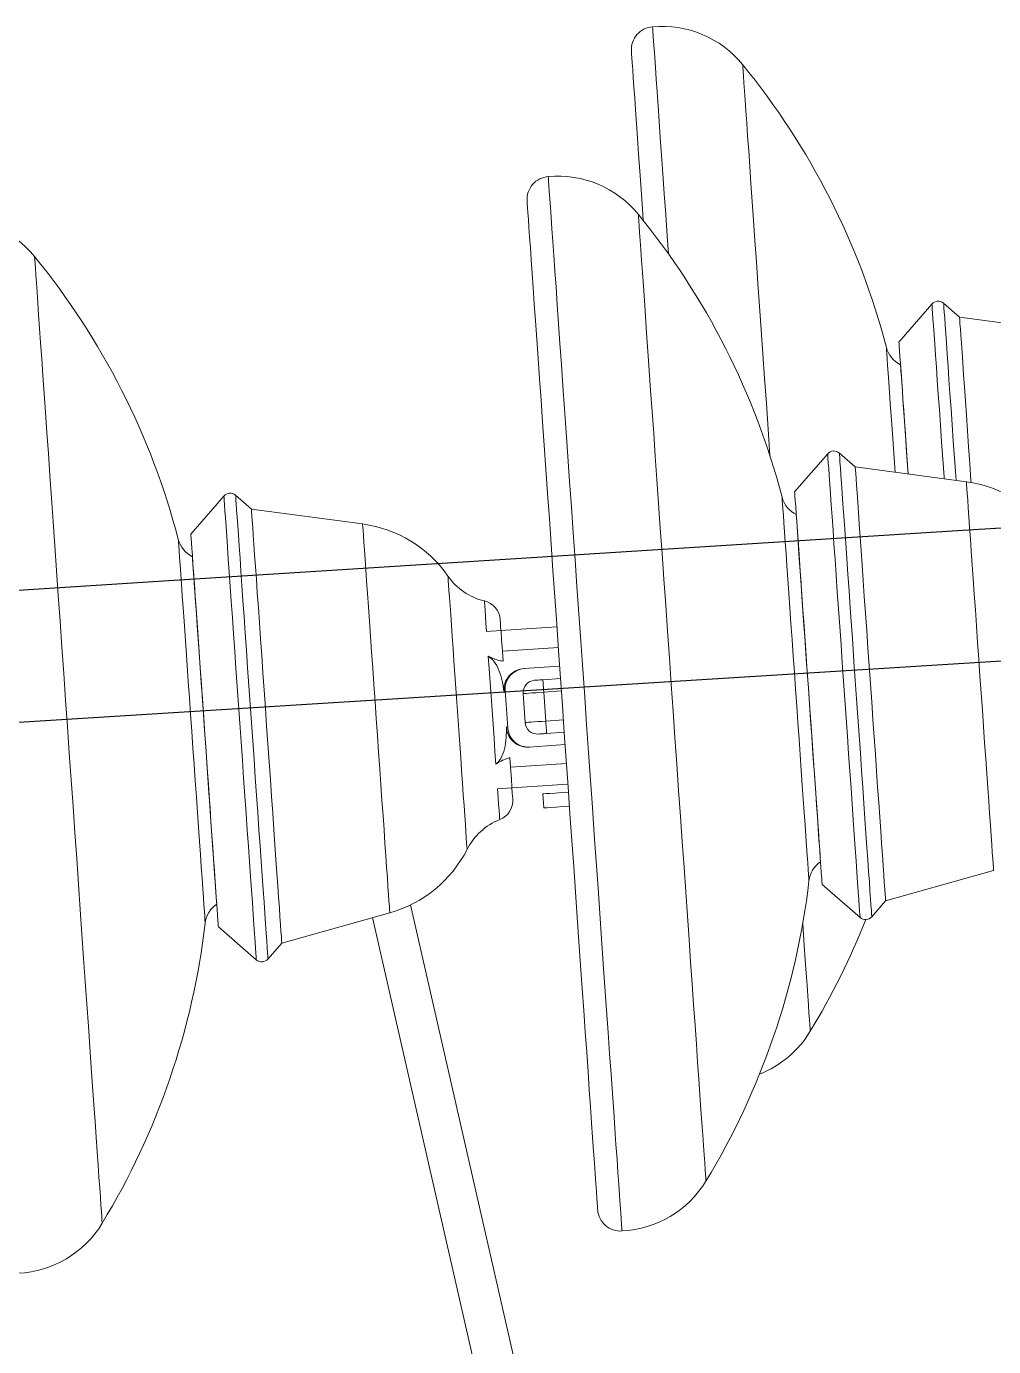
# Model space of a CAD drawing. Header units: millimetres. Extents: x 1587714 to 3094800, y -694377 to -413614.
# Drawn here: x 2353483.7 to 2353717, y -549912.5 to -549593.9 of the extents above; entities that cross this region are included whole.
import ezdxf

# ---------------------------------------------------------------- set-up
doc = ezdxf.new("R2010")
doc.units = ezdxf.units.MM

# ---------------------------------------------------------------- blocks, each defined once
blk = doc.blocks.new('poste RT1 vista lateral')
at = {"color": 7, "linetype": 'Continuous', "lineweight": 15}
for p, q in [((-761.8799, 9084.6655), (-769.8459, 9075.5017)), ((-755.2312, 9081.5356), (-759.0584, 9084.8629)), ((-728.4182, 9077.9192), (-755.2312, 9081.5356)), ((-787.0371, 9048.5299), (-795.003, 9039.366)), ((-780.3884, 9045.3999), (-784.2155, 9048.7273)), ((-753.5753, 9041.7826), (-780.3884, 9045.3999)), ((-932.6814, 9038.3456), (-940.6474, 9029.1817)), ((-926.0327, 9035.2156), (-929.8599, 9038.542)), ((-899.2196, 9031.5983), (-926.0327, 9035.2156)), ((-794.5185, 9032.4366), (-794.52, 9032.4366)), ((-940.169, 9022.341), (-940.1705, 9022.341)), ((-865.8388, 9005.8672), (-869.3215, 9005.6241)), ((-865.8388, 9005.8672), (-852.3522, 9006.8104)), ((-865.4901, 9000.8795), (-865.325, 8998.5192)), ((-860.3412, 8996.7043), (-851.6878, 8997.309)), ((-855.7377, 8994.0188), (-851.4785, 8994.3163)), ((-864.8257, 8991.3781), (-865.1006, 8991.0538)), ((-860.5162, 8990.6771), (-860.028, 8983.6943)), ((-855.5284, 8991.0262), (-855.0401, 8984.0434)), ((-850.5717, 8981.3483), (-854.8309, 8981.0507)), ((-859.0159, 8977.7501), (-850.3624, 8978.3556)), ((-863.5334, 8972.8987), (-863.6985, 8975.26)), ((-866.6673, 8967.6678), (-863.1846, 8967.911)), ((-849.698, 8968.8542), (-863.1846, 8967.911)), ((-855.7228, 8966.4776), (-855.4854, 8963.0816)), ((-773.064, 8940.6559), (-747.0152, 8947.9687)), ((-788.3761, 8944.5975), (-779.2124, 8936.6314)), ((-802.6847, 8566.7794), (-887.6566, 8939.6851)), ((-776.3908, 8936.8289), (-773.064, 8940.6559)), ((-918.7083, 8930.4717), (-892.6595, 8937.7844)), ((-896.8044, 8936.621), (-812.5308, 8566.7794)), ((-934.0206, 8934.4132), (-924.8567, 8926.4472)), ((-922.0352, 8926.6446), (-918.7083, 8930.4717))]:
    blk.add_line(p, q, dxfattribs=at)
at = {"color": 8, "linetype": 'Continuous', "lineweight": 15}
for p, q in [((-852.0034, 9001.8227), (-865.4901, 9000.8795)), ((-851.2693, 8991.3237), (-855.5284, 8991.0262)), ((-855.0401, 8984.0434), (-850.7809, 8984.3409)), ((-863.5334, 8972.8987), (-850.0468, 8973.8419))]:
    blk.add_line(p, q, dxfattribs=at)
at = {"color": 3, "linetype": 'Continuous', "lineweight": 15, "flags": 128}
for points in [[(-829.2747, 9151.5534), (-829.2716, 9151.5086), (-829.2468, 9151.1538), (-829.1972, 9150.4462), (-829.1232, 9149.3876), (-829.0247, 9147.979), (-828.9022, 9146.2271), (-828.7559, 9144.1348), (-828.5863, 9141.7096), (-828.3937, 9138.9563), (-828.1789, 9135.8836), (-827.9424, 9132.5009), (-827.6847, 9128.8159), (-827.4067, 9124.84), (-827.1092, 9120.5838), (-826.7928, 9116.0595), (-826.4585, 9111.2797), (-826.1073, 9106.2577), (-825.7402, 9101.0077), (-825.4446, 9096.781)], [(-834.379, 9145.6826), (-834.3666, 9145.5042), (-834.3292, 9144.9692), (-834.267, 9144.0794), (-834.18, 9142.8368), (-834.0688, 9141.2461), (-833.9335, 9139.3111), (-833.7745, 9137.0385), (-833.5925, 9134.433), (-833.3875, 9131.5043), (-833.1607, 9128.2599), (-832.9125, 9124.7103), (-832.6436, 9120.8642), (-832.3548, 9116.7347), (-832.0469, 9112.3326), (-831.721, 9107.671), (-831.5235, 9104.8462)], [(-772.8711, 9074.2018), (-772.8588, 9074.0254), (-772.8218, 9073.498), (-772.7607, 9072.6235), (-772.6758, 9071.4095), (-772.5677, 9069.8636), (-772.4373, 9067.9982), (-772.2855, 9065.8276), (-772.1136, 9063.369), (-771.9228, 9060.6406), (-771.7145, 9057.6622), (-771.4904, 9054.4579), (-771.2522, 9051.0514), (-771.0016, 9047.4684), (-770.7663, 9044.102)]]:
    blk.add_lwpolyline(points, dxfattribs=at)
at = {"color": 8, "linetype": 'Continuous', "lineweight": 15, "flags": 128}
for points in [[(-807.5489, 9142.4468), (-807.5365, 9142.2703), (-807.4995, 9141.7391), (-807.4377, 9140.857), (-807.3515, 9139.6239), (-807.2413, 9138.0465), (-807.107, 9136.1277), (-806.9494, 9133.8742), (-806.7689, 9131.2926), (-806.5661, 9128.3906), (-806.3412, 9125.1767), (-806.0954, 9121.6614), (-805.8293, 9117.8553), (-805.5436, 9113.7688), (-805.2391, 9109.4162), (-804.917, 9104.809), (-804.5781, 9099.9625), (-804.2235, 9094.8908), (-803.8542, 9089.6084), (-803.4713, 9084.1334), (-803.076, 9078.481), (-802.6696, 9072.6683), (-802.2532, 9066.7136), (-801.8281, 9060.6349), (-801.3956, 9054.4503), (-800.957, 9048.178), (-800.9471, 9048.0359)], [(-832.7061, 9106.3111), (-832.6937, 9106.1347), (-832.6566, 9105.6035), (-832.5949, 9104.7204), (-832.5087, 9103.4882), (-832.3983, 9101.9108), (-832.2642, 9099.992), (-832.1066, 9097.7385), (-831.926, 9095.1569), (-831.7231, 9092.2549), (-831.4984, 9089.041), (-831.2526, 9085.5258), (-830.9864, 9081.7196), (-830.7007, 9077.6331), (-830.3963, 9073.2806), (-830.0742, 9068.6734), (-829.7353, 9063.8268), (-829.3806, 9058.7552), (-829.0113, 9053.4728), (-828.6284, 9047.9977), (-828.2332, 9042.3453), (-827.8267, 9036.5326), (-827.4103, 9030.5779), (-826.9852, 9024.4992), (-826.5527, 9018.3136), (-826.1141, 9012.0423), (-825.6709, 9005.7032), (-825.2242, 8999.3145), (-824.7754, 8992.8973), (-824.326, 8986.4705), (-823.8773, 8980.0522), (-823.4305, 8973.6645), (-822.9873, 8967.3245), (-822.5487, 8961.0531), (-822.1162, 8954.8686), (-821.6911, 8948.7898), (-821.2747, 8942.8351), (-820.8683, 8937.0224), (-820.473, 8931.37), (-820.0901, 8925.894), (-819.7208, 8920.6126), (-819.3661, 8915.5409), (-819.0272, 8910.6934), (-818.705, 8906.0872), (-818.4007, 8901.7336), (-818.1149, 8897.6481), (-817.8487, 8893.842), (-817.6029, 8890.3258), (-817.3782, 8887.1129), (-817.1753, 8884.2108), (-816.9947, 8881.6283), (-816.8371, 8879.3747), (-816.703, 8877.4569), (-816.5926, 8875.8786), (-816.5066, 8874.6464), (-816.4448, 8873.7633), (-816.4076, 8873.2331), (-816.3953, 8873.0557)], [(-978.3505, 9096.1268), (-978.3381, 9095.9494), (-978.301, 9095.4192), (-978.2392, 9094.5361), (-978.153, 9093.3039), (-978.0428, 9091.7265), (-977.9085, 9089.8077), (-977.7509, 9087.5542), (-977.5705, 9084.9726), (-977.3675, 9082.0706), (-977.1427, 9078.8567), (-976.8969, 9075.3415), (-976.6309, 9071.5353), (-976.3451, 9067.4489), (-976.0407, 9063.0963), (-975.7186, 9058.4891), (-975.3796, 9053.6425), (-975.025, 9048.5699), (-974.6557, 9043.2885), (-974.2728, 9037.8134), (-973.8775, 9032.161), (-973.471, 9026.3484), (-973.0546, 9020.3936), (-972.6296, 9014.3139), (-972.1971, 9008.1294), (-971.7585, 9001.858), (-971.3152, 8995.5189), (-970.8685, 8989.1303), (-970.4198, 8982.713), (-969.9703, 8976.2852), (-969.5216, 8969.8679), (-969.0749, 8963.4802), (-968.6316, 8957.1402), (-968.193, 8950.8688), (-967.7605, 8944.6843), (-967.3354, 8938.6055), (-966.919, 8932.6508), (-966.5126, 8926.8382), (-966.1173, 8921.1857), (-965.7344, 8915.7097), (-965.3651, 8910.4283), (-965.0105, 8905.3557), (-964.6715, 8900.5091), (-964.3494, 8895.9029), (-964.045, 8891.5493), (-963.7592, 8887.4638), (-963.4932, 8883.6567), (-963.2472, 8880.1415), (-963.0225, 8876.9286), (-962.8196, 8874.0256), (-962.6391, 8871.444), (-962.4816, 8869.1905), (-962.3473, 8867.2717), (-962.2371, 8865.6943), (-962.1509, 8864.4621), (-962.0891, 8863.579), (-962.052, 8863.0488), (-962.0396, 8862.8714)], [(-761.8799, 9084.6655), (-761.8769, 9084.6207), (-761.8521, 9084.2679), (-761.8028, 9083.5631), (-761.7293, 9082.5112), (-761.632, 9081.1198), (-761.5115, 9079.3974), (-761.3687, 9077.3537), (-761.2043, 9075.0029), (-761.0194, 9072.3593), (-760.8153, 9069.4401), (-760.5931, 9066.2634), (-760.3543, 9062.8493), (-760.1005, 9059.2196), (-759.8333, 9055.3963), (-759.5541, 9051.4052), (-759.265, 9047.2701), (-758.9676, 9043.0176), (-758.9318, 9042.5055)], [(-759.0584, 9084.8629), (-759.0553, 9084.8181), (-759.0305, 9084.4653), (-758.9813, 9083.7605), (-758.9077, 9082.7086), (-758.8105, 9081.3172), (-758.6899, 9079.5949), (-758.5471, 9077.5511), (-758.3827, 9075.2003), (-758.1978, 9072.5567), (-757.9938, 9069.6375), (-757.7715, 9066.4608), (-757.5329, 9063.0467), (-757.279, 9059.417), (-757.0117, 9055.5937), (-756.7326, 9051.6026), (-756.4434, 9047.4675), (-756.1461, 9043.215), (-756.0695, 9042.1193)], [(-787.0371, 9048.5299), (-787.034, 9048.485), (-787.0093, 9048.1322), (-786.9599, 9047.4274), (-786.8865, 9046.3755), (-786.7891, 9044.9841), (-786.6687, 9043.2618), (-786.5258, 9041.218), (-786.3614, 9038.8672), (-786.1766, 9036.2236), (-785.9724, 9033.3045), (-785.7503, 9030.1278), (-785.5115, 9026.7136), (-785.2577, 9023.0839), (-784.9904, 9019.2606), (-784.7113, 9015.2695), (-784.4221, 9011.1344), (-784.1248, 9006.882), (-783.8212, 9002.5389), (-783.513, 8998.1339), (-783.2025, 8993.6926), (-782.8914, 8989.2447), (-782.582, 8984.8187), (-782.2758, 8980.4404), (-781.9751, 8976.1393), (-781.6816, 8971.9431), (-781.3973, 8967.8767), (-781.1238, 8963.9657), (-780.863, 8960.2368), (-780.6166, 8956.712), (-780.3859, 8953.4132), (-780.1726, 8950.3634), (-779.978, 8947.5796), (-779.8032, 8945.081), (-779.6494, 8942.8818), (-779.5177, 8940.9974), (-779.4087, 8939.4391), (-779.3233, 8938.2164), (-779.2618, 8937.3372), (-779.2247, 8936.8079), (-779.2124, 8936.6314), (-779.2124, 8936.6314)], [(-784.2155, 9048.7273), (-784.2124, 9048.6825), (-784.1877, 9048.3296), (-784.1385, 9047.6248), (-784.0649, 9046.5729), (-783.9677, 9045.1815), (-783.8471, 9043.4592), (-783.7042, 9041.4155), (-783.5399, 9039.0646), (-783.355, 9036.4211), (-783.1508, 9033.5019), (-782.9288, 9030.3252), (-782.69, 9026.911), (-782.4362, 9023.2813), (-782.1689, 9019.4581), (-781.8897, 9015.4669), (-781.6006, 9011.3318), (-781.3032, 9007.0794), (-780.9996, 9002.7363), (-780.6916, 8998.3313), (-780.381, 8993.89), (-780.07, 8989.4421), (-779.7604, 8985.0152), (-779.4543, 8980.6378), (-779.1535, 8976.3367), (-778.86, 8972.1406), (-778.5757, 8968.0741), (-778.3022, 8964.1631), (-778.0415, 8960.4342), (-777.795, 8956.9094), (-777.5643, 8953.6107), (-777.3511, 8950.5608), (-777.1564, 8947.777), (-776.9816, 8945.2775), (-776.8279, 8943.0792), (-776.6961, 8941.1948), (-776.5872, 8939.6365), (-776.5017, 8938.4139), (-776.4402, 8937.5346), (-776.4032, 8937.0053), (-776.3908, 8936.8289)], [(-753.5753, 9041.7826), (-753.5627, 9041.6043), (-753.5254, 9041.0702), (-753.4636, 9040.1852), (-753.3775, 9038.954), (-753.2679, 9037.3881), (-753.1359, 9035.4989), (-752.9821, 9033.2997), (-752.8079, 9030.8087), (-752.6146, 9028.044), (-752.4035, 9025.0275), (-752.1766, 9021.7812), (-751.9353, 9018.3299), (-751.6814, 9014.7002), (-751.4171, 9010.9189), (-751.1441, 9007.0164), (-750.8648, 9003.0215), (-750.5811, 8998.9645), (-750.2952, 8994.8761), (-750.0094, 8990.7877), (-749.7256, 8986.7308), (-749.4463, 8982.7359), (-749.1733, 8978.8334), (-748.909, 8975.0521), (-748.6551, 8971.4224), (-748.4139, 8967.9711), (-748.1869, 8964.7248), (-747.9759, 8961.7083), (-747.7825, 8958.9436), (-747.6084, 8956.4526), (-747.4546, 8954.2534), (-747.3225, 8952.3642), (-747.2129, 8950.7983), (-747.1269, 8949.5671), (-747.065, 8948.6821), (-747.0277, 8948.148), (-747.0152, 8947.9687), (-747.0152, 8947.9687)], [(-932.6814, 9038.3456), (-932.6783, 9038.3008), (-932.6536, 9037.9479), (-932.6044, 9037.2431), (-932.5308, 9036.1912), (-932.4335, 9034.7998), (-932.313, 9033.0775), (-932.1702, 9031.0338), (-932.0058, 9028.6829), (-931.8209, 9026.0394), (-931.6168, 9023.1202), (-931.3946, 9019.9435), (-931.1559, 9016.5293), (-930.9021, 9012.8996), (-930.6348, 9009.0764), (-930.3556, 9005.0852), (-930.0665, 9000.9501), (-929.7691, 8996.6977), (-929.4655, 8992.3546), (-929.1574, 8987.9496), (-928.8469, 8983.5083), (-928.5359, 8979.0604), (-928.2263, 8974.6335), (-927.9202, 8970.2561), (-927.6194, 8965.955), (-927.3259, 8961.7579), (-927.0416, 8957.6914), (-926.7681, 8953.7814), (-926.5074, 8950.0525), (-926.2609, 8946.5277), (-926.0302, 8943.229), (-925.8169, 8940.1791), (-925.6223, 8937.3953), (-925.4475, 8934.8958), (-925.2939, 8932.6975), (-925.162, 8930.8131), (-925.0531, 8929.2548), (-924.9676, 8928.0322), (-924.9061, 8927.1529), (-924.8691, 8926.6236), (-924.8567, 8926.4472), (-924.8567, 8926.4472)], [(-929.8599, 9038.542), (-929.8568, 9038.4982), (-929.832, 9038.1444), (-929.7828, 9037.4405), (-929.7092, 9036.3886), (-929.612, 9034.9972), (-929.4915, 9033.2739), (-929.3486, 9031.2312), (-929.1843, 9028.8804), (-928.9994, 9026.2368), (-928.7953, 9023.3176), (-928.5731, 9020.1409), (-928.3344, 9016.7267), (-928.0805, 9013.0961), (-927.8132, 9009.2738), (-927.534, 9005.2817), (-927.245, 9001.1475), (-926.9476, 8996.8951), (-926.6439, 8992.552), (-926.3359, 8988.1461), (-926.0253, 8983.7058), (-925.7143, 8979.2578), (-925.4047, 8974.8309), (-925.0986, 8970.4535), (-924.7979, 8966.1524), (-924.5045, 8961.9553), (-924.22, 8957.8888), (-923.9467, 8953.9788), (-923.6858, 8950.2499), (-923.4393, 8946.7242), (-923.2088, 8943.4264), (-922.9954, 8940.3756), (-922.8008, 8937.5927), (-922.6261, 8935.0932), (-922.4723, 8932.8949), (-922.3404, 8931.0105), (-922.2315, 8929.4512), (-922.146, 8928.2296), (-922.0846, 8927.3503), (-922.0475, 8926.821), (-922.0352, 8926.6446)], [(-899.2196, 9031.5983), (-899.2072, 9031.42), (-899.1697, 9030.8859), (-899.1079, 9030), (-899.0218, 9028.7697), (-898.9124, 9027.2038), (-898.7802, 9025.3146), (-898.6264, 9023.1154), (-898.4522, 9020.6244), (-898.259, 9017.8597), (-898.048, 9014.8432), (-897.8209, 9011.596), (-897.5796, 9008.1456), (-897.3258, 9004.5149), (-897.0614, 9000.7346), (-896.7885, 8996.8321), (-896.5091, 8992.8372), (-896.2254, 8988.7803), (-895.9395, 8984.6919), (-895.6537, 8980.6035), (-895.3699, 8976.5465), (-895.0906, 8972.5516), (-894.8178, 8968.6482), (-894.5534, 8964.8678), (-894.2996, 8961.2381), (-894.0582, 8957.7868), (-893.8312, 8954.5405), (-893.6202, 8951.5231), (-893.4269, 8948.7584), (-893.2527, 8946.2674), (-893.099, 8944.0691), (-892.9668, 8942.1799), (-892.8574, 8940.613), (-892.7713, 8939.3828), (-892.7093, 8938.4968), (-892.672, 8937.9628), (-892.6595, 8937.7844), (-892.6595, 8937.7844)], [(-878.6245, 9019.0308), (-878.6214, 9018.9869), (-878.5971, 9018.6379), (-878.5484, 9017.9436), (-878.4763, 9016.9117), (-878.3813, 9015.5528), (-878.2644, 9013.881), (-878.1268, 9011.9135), (-877.9702, 9009.6734), (-877.796, 9007.1824), (-877.6061, 9004.4672), (-877.4026, 9001.5576), (-877.1877, 8998.4829), (-876.9635, 8995.2776), (-876.7325, 8991.9741), (-876.4971, 8988.6076), (-876.2599, 8985.2145), (-876.0232, 8981.8308), (-875.7897, 8978.4911), (-875.5618, 8975.2324), (-875.3419, 8972.0881), (-875.1325, 8969.0926), (-874.9356, 8966.2764), (-874.7533, 8963.67), (-874.5876, 8961.3011), (-874.4404, 8959.1944), (-874.3129, 8957.3729), (-874.2068, 8955.8556), (-874.1231, 8954.6578), (-874.0627, 8953.7938), (-874.0261, 8953.2712), (-874.014, 8953.0966)], [(-869.3215, 9005.6241), (-869.4634, 9007.6525), (-869.5847, 9009.3882), (-869.6839, 9010.8063), (-869.7596, 9011.8878), (-869.8106, 9012.6173), (-869.8363, 9012.9845), (-869.8395, 9013.0303)], [(-866.1495, 8960.2606), (-866.1527, 8960.3074), (-866.1783, 8960.6745), (-866.2293, 8961.4041), (-866.305, 8962.4856), (-866.4042, 8963.9037), (-866.5256, 8965.6394), (-866.6673, 8967.6678)], [(-793.0557, 8935.1838), (-792.9577, 8933.7838), (-792.6916, 8929.9777), (-792.4458, 8926.4615), (-792.221, 8923.2485), (-792.0181, 8920.3465), (-791.8376, 8917.7649), (-791.68, 8915.5104), (-791.5458, 8913.5926), (-791.4355, 8912.0142), (-791.3493, 8910.7821), (-791.2876, 8909.899), (-791.2505, 8909.3688), (-791.2381, 8909.1914)]]:
    blk.add_lwpolyline(points, dxfattribs=at)
at = {"color": 5, "linetype": 'Continuous', "lineweight": 15, "flags": 128}
for points in [[(-854.4318, 9115.4168), (-854.4287, 9115.3729), (-854.4039, 9115.0181), (-854.3544, 9114.3105), (-854.2804, 9113.251), (-854.1819, 9111.8433), (-854.0594, 9110.0914), (-853.9131, 9107.9991), (-853.7435, 9105.5729), (-853.551, 9102.8206), (-853.3361, 9099.7479), (-853.0995, 9096.3643), (-852.8419, 9092.6802), (-852.5639, 9088.7043), (-852.2662, 9084.4481), (-851.9499, 9079.9239), (-851.6157, 9075.1441), (-851.2645, 9070.122), (-850.8974, 9064.872), (-850.5153, 9059.4075), (-850.1193, 9053.7455), (-849.7106, 9047.9004), (-849.2902, 9041.8894), (-848.8594, 9035.7277), (-848.4194, 9029.4344), (-847.9713, 9023.0267), (-847.5164, 9016.5207), (-847.056, 9009.9366), (-846.5913, 9003.2923), (-846.1236, 8996.6052), (-845.6544, 8989.8951), (-845.1849, 8983.1803), (-844.7164, 8976.4798), (-844.25, 8969.8117), (-843.7874, 8963.1951), (-843.3296, 8956.6472), (-842.8779, 8950.1889), (-842.4336, 8943.8355), (-841.998, 8937.6061), (-841.5723, 8931.5178), (-841.1576, 8925.5879), (-840.7552, 8919.8315), (-840.3659, 8914.2668), (-839.9913, 8908.9072), (-839.632, 8903.7697), (-839.2891, 8898.8669), (-838.9638, 8894.213), (-838.6566, 8889.8222), (-838.3687, 8885.7043), (-838.1008, 8881.8724), (-837.8536, 8878.3381), (-837.6278, 8875.109), (-837.4241, 8872.1945), (-837.2429, 8869.6043), (-837.0849, 8867.3451), (-836.9505, 8865.4225), (-836.84, 8863.8413), (-836.7537, 8862.6072), (-836.6918, 8861.7232), (-836.6547, 8861.192), (-836.6423, 8861.0146)], [(-859.5362, 9109.5469), (-859.5237, 9109.3686), (-859.4863, 9108.8336), (-859.424, 9107.9438), (-859.3373, 9106.7011), (-859.2259, 9105.1104), (-859.0906, 9103.1754), (-858.9317, 9100.9018), (-858.7496, 9098.2974), (-858.5448, 9095.3686), (-858.3179, 9092.1242), (-858.0696, 9088.5737), (-857.8008, 9084.7285), (-857.5119, 9080.5981), (-857.2041, 9076.1969), (-856.8782, 9071.5353), (-856.5351, 9066.6287), (-856.1758, 9061.4913), (-855.8014, 9056.1373), (-855.413, 9050.5831), (-855.0118, 9044.8449), (-854.5988, 9038.9388), (-854.1754, 9032.8839), (-853.7427, 9026.6964), (-853.3021, 9020.3946), (-852.8548, 9013.9973), (-852.402, 9007.5238), (-851.9453, 9000.9921), (-851.4859, 8994.4222), (-851.0252, 8987.8323), (-850.5643, 8981.2424), (-850.1049, 8974.6726), (-849.6482, 8968.1408), (-849.1954, 8961.6673), (-848.7481, 8955.2701), (-848.3075, 8948.9691), (-847.8748, 8942.7807), (-847.4514, 8936.7259), (-847.0384, 8930.8207), (-846.6372, 8925.0824), (-846.2488, 8919.5282), (-845.8744, 8914.1743), (-845.5152, 8909.0359), (-845.172, 8904.1293), (-844.8461, 8899.4687), (-844.5383, 8895.0665), (-844.2494, 8890.9361), (-843.9806, 8887.0909), (-843.7323, 8883.5404), (-843.5054, 8880.296), (-843.3006, 8877.3673), (-843.1185, 8874.7628), (-842.9596, 8872.4892), (-842.8243, 8870.5542), (-842.7129, 8868.9635), (-842.6261, 8867.7208), (-842.5639, 8866.8311), (-842.5265, 8866.2961), (-842.514, 8866.1177)], [(-798.0282, 9038.0661), (-798.0159, 9037.8897), (-797.979, 9037.3623), (-797.9179, 9036.4878), (-797.833, 9035.2738), (-797.7249, 9033.7279), (-797.5945, 9031.8625), (-797.4427, 9029.6919), (-797.2707, 9027.2334), (-797.08, 9024.5049), (-796.8717, 9021.5266), (-796.6476, 9018.3222), (-796.4094, 9014.9148), (-796.1588, 9011.3328), (-795.8979, 9007.601), (-795.6285, 9003.7482), (-795.3527, 8999.8047), (-795.0727, 8995.8003), (-794.7906, 8991.7643), (-794.5084, 8987.7293), (-794.2284, 8983.7248), (-793.9525, 8979.7814), (-793.6832, 8975.9285), (-793.4223, 8972.1968), (-793.1717, 8968.6139), (-792.9335, 8965.2073), (-792.7094, 8962.003), (-792.5011, 8959.0247), (-792.3103, 8956.2962), (-792.1384, 8953.8367), (-791.9866, 8951.6671), (-791.8562, 8949.8017), (-791.7481, 8948.2558), (-791.6632, 8947.0417), (-791.6021, 8946.1672), (-791.5652, 8945.6398), (-791.5528, 8945.4634)], [(-943.6726, 9027.8809), (-943.6603, 9027.7054), (-943.6234, 9027.178), (-943.5622, 9026.3035), (-943.4773, 9025.0885), (-943.3692, 9023.5436), (-943.2388, 9021.6782), (-943.087, 9019.5076), (-942.9151, 9017.0491), (-942.7243, 9014.3197), (-942.516, 9011.3423), (-942.2919, 9008.137), (-942.0537, 9004.7305), (-941.8031, 9001.1475), (-941.5422, 8997.4158), (-941.2729, 8993.5639), (-940.9971, 8989.6204), (-940.717, 8985.616), (-940.4349, 8981.58), (-940.1527, 8977.545), (-939.8727, 8973.5405), (-939.5969, 8969.5971), (-939.3275, 8965.7443), (-939.0666, 8962.0125), (-938.816, 8958.4296), (-938.5778, 8955.0231), (-938.3537, 8951.8187), (-938.1455, 8948.8404), (-937.9547, 8946.1119), (-937.7827, 8943.6524), (-937.6309, 8941.4828), (-937.5005, 8939.6174), (-937.3924, 8938.0715), (-937.3075, 8936.8565), (-937.2464, 8935.9829), (-937.2095, 8935.4556), (-937.1973, 8935.2791)]]:
    blk.add_lwpolyline(points, dxfattribs=at)
at = {"color": 7, "linetype": 'Continuous', "lineweight": 15, "flags": 128}
for points in [[(-755.2312, 9081.5356), (-755.2187, 9081.3572), (-755.1812, 9080.8213), (-755.1191, 9079.9334), (-755.0327, 9078.6984), (-754.9227, 9077.1248), (-754.7898, 9075.2232), (-754.6349, 9073.0078), (-754.459, 9070.493), (-754.2633, 9067.6949), (-754.0494, 9064.6346), (-753.8183, 9061.331), (-753.572, 9057.8082), (-753.312, 9054.0898), (-753.0401, 9050.2017), (-752.7581, 9046.1686), (-752.468, 9042.0201), (-752.4392, 9041.6071)], [(-769.8459, 9075.5017), (-769.8428, 9075.4578), (-769.8182, 9075.1069), (-769.7695, 9074.4088), (-769.6966, 9073.3674), (-769.6004, 9071.9912), (-769.4815, 9070.2908), (-769.3407, 9068.2776), (-769.1792, 9065.9668), (-768.998, 9063.3757), (-768.7985, 9060.5242), (-768.5824, 9057.4324), (-768.351, 9054.1241), (-768.1062, 9050.6222), (-767.8496, 9046.9544), (-767.6205, 9043.6776)], [(-769.4639, 9070.02), (-769.4514, 9069.8407), (-769.4141, 9069.3066), (-769.3521, 9068.4197), (-769.2661, 9067.1904), (-769.1567, 9065.6264), (-769.0251, 9063.7438), (-768.8722, 9061.5561), (-768.6992, 9059.0832), (-768.5079, 9056.3471), (-768.2996, 9053.3688), (-768.0764, 9050.1759), (-767.84, 9046.7951), (-767.622, 9043.6776)], [(-780.3884, 9045.3999), (-780.3759, 9045.2216), (-780.3385, 9044.6856), (-780.2762, 9043.7977), (-780.1899, 9042.5627), (-780.0799, 9040.9892), (-779.947, 9039.0875), (-779.792, 9036.8721), (-779.6162, 9034.3564), (-779.4205, 9031.5592), (-779.2064, 9028.4989), (-778.9755, 9025.1954), (-778.7291, 9021.6725), (-778.4691, 9017.9541), (-778.1972, 9014.066), (-777.9153, 9010.0329), (-777.6251, 9005.8844), (-777.3289, 9001.6482), (-777.0286, 8997.3528), (-776.7262, 8993.0279), (-776.4237, 8988.703), (-776.1233, 8984.4077), (-775.8271, 8980.1714), (-775.5371, 8976.023), (-775.255, 8971.9899), (-774.9831, 8968.1017), (-774.7231, 8964.3834), (-774.4767, 8960.8605), (-774.2458, 8957.557), (-774.0318, 8954.4966), (-773.8362, 8951.6985), (-773.6602, 8949.1837), (-773.5053, 8946.9683), (-773.3723, 8945.0667), (-773.2623, 8943.4931), (-773.176, 8942.2581), (-773.1139, 8941.3702), (-773.0765, 8940.8343), (-773.064, 8940.6559)], [(-795.003, 9039.366), (-795, 9039.3221), (-794.9755, 9038.9712), (-794.9266, 9038.2731), (-794.8539, 9037.2317), (-794.7575, 9035.8555), (-794.6387, 9034.1551), (-794.4979, 9032.1419), (-794.3363, 9029.8312), (-794.1552, 9027.24), (-793.9557, 9024.3886), (-793.7395, 9021.2967), (-793.5081, 9017.9884), (-793.2634, 9014.4866), (-793.0068, 9010.8187), (-792.7406, 9007.0117), (-792.4666, 9003.093), (-792.1868, 8999.0914), (-791.9033, 8995.0383), (-791.6183, 8990.9623), (-791.3338, 8986.8929), (-791.0519, 8982.8627), (-790.7748, 8978.8992), (-790.5044, 8975.0321), (-790.2427, 8971.2908), (-789.9919, 8967.7031), (-789.7536, 8964.2947), (-789.5296, 8961.0913), (-789.3216, 8958.1168), (-789.1311, 8955.3931), (-788.9596, 8952.9402), (-788.8083, 8950.7763), (-788.6783, 8948.9176), (-788.5706, 8947.3774), (-788.4861, 8946.1682), (-788.4251, 8945.2975), (-788.3884, 8944.773), (-788.3761, 8944.5975)], [(-926.0327, 9035.2156), (-926.0202, 9035.0363), (-925.9828, 9034.5013), (-925.9207, 9033.6134), (-925.8342, 9032.3775), (-925.7242, 9030.8049), (-925.5913, 9028.9032), (-925.4364, 9026.6879), (-925.2605, 9024.1721), (-925.0649, 9021.3749), (-924.8509, 9018.3136), (-924.6198, 9015.0111), (-924.3736, 9011.4882), (-924.1136, 9007.7698), (-923.8415, 9003.8807), (-923.5596, 8999.8486), (-923.2696, 8995.7001), (-922.9733, 8991.4639), (-922.6729, 8987.1686), (-922.3705, 8982.8436), (-922.0681, 8978.5187), (-921.7678, 8974.2234), (-921.4714, 8969.9872), (-921.1814, 8965.8387), (-920.8994, 8961.8056), (-920.6274, 8957.9175), (-920.3674, 8954.1981), (-920.1211, 8950.6762), (-919.8901, 8947.3727), (-919.6761, 8944.3123), (-919.4805, 8941.5143), (-919.3047, 8938.9994), (-919.1497, 8936.7831), (-919.0168, 8934.8824), (-918.9067, 8933.3088), (-918.8203, 8932.0738), (-918.7582, 8931.186), (-918.7208, 8930.65), (-918.7083, 8930.4717)], [(-794.6212, 9033.8843), (-794.6086, 9033.705), (-794.5712, 9033.17), (-794.5093, 9032.284), (-794.4233, 9031.0547), (-794.314, 9029.4907), (-794.1822, 9027.6072), (-794.0293, 9025.4204), (-793.8564, 9022.9475), (-793.665, 9020.2105), (-793.4568, 9017.2331), (-793.2336, 9014.0402), (-792.9971, 9010.6585), (-792.7495, 9007.1185), (-792.4929, 9003.4487), (-792.2295, 8999.6808), (-791.9614, 8995.8479), (-791.691, 8991.9817), (-791.4206, 8988.1155), (-791.1526, 8984.2818), (-790.8892, 8980.5138), (-790.6325, 8976.8441), (-790.3849, 8973.304), (-790.1485, 8969.9223), (-789.9253, 8966.7294), (-789.717, 8963.752), (-789.5257, 8961.015), (-789.3527, 8958.5421), (-789.1998, 8956.3553), (-789.0682, 8954.4718), (-788.9588, 8952.9088), (-788.8728, 8951.6785), (-788.8108, 8950.7926), (-788.7735, 8950.2575), (-788.761, 8950.0792), (-788.761, 8950.0792)], [(-940.6474, 9029.1817), (-940.6443, 9029.1378), (-940.6198, 9028.7869), (-940.571, 9028.0888), (-940.4982, 9027.0474), (-940.402, 9025.6712), (-940.283, 9023.9708), (-940.1422, 9021.9576), (-939.9807, 9019.6469), (-939.7995, 9017.0557), (-939.6, 9014.2043), (-939.3839, 9011.1125), (-939.1525, 9007.8032), (-938.9077, 9004.3023), (-938.6511, 9000.6344), (-938.3849, 8996.8274), (-938.1109, 8992.9087), (-937.8311, 8988.9071), (-937.5477, 8984.854), (-937.2627, 8980.778), (-936.9782, 8976.7087), (-936.6962, 8972.6775), (-936.4191, 8968.714), (-936.1487, 8964.8478), (-935.8872, 8961.1065), (-935.6362, 8957.5188), (-935.3979, 8954.1104), (-935.1739, 8950.907), (-934.9659, 8947.9325), (-934.7754, 8945.2088), (-934.604, 8942.7559), (-934.4526, 8940.5921), (-934.3226, 8938.7333), (-934.215, 8937.1932), (-934.1304, 8935.9839), (-934.0694, 8935.1132), (-934.0327, 8934.5887), (-934.0206, 8934.4132)], [(-940.2655, 9023.699), (-940.253, 9023.5207), (-940.2156, 9022.9857), (-940.1537, 9022.0997), (-940.0676, 9020.8695), (-939.9583, 9019.3064), (-939.8267, 9017.4229), (-939.6737, 9015.2361), (-939.5007, 9012.7633), (-939.3094, 9010.0262), (-939.1012, 9007.0488), (-938.8779, 9003.8559), (-938.6415, 9000.4742), (-938.3939, 8996.9342), (-938.1372, 8993.2644), (-937.8738, 8989.4965), (-937.6058, 8985.6637), (-937.3354, 8981.7965), (-937.0651, 8977.9303), (-936.797, 8974.0975), (-936.5335, 8970.3295), (-936.277, 8966.6598), (-936.0294, 8963.1197), (-935.7929, 8959.738), (-935.5696, 8956.5451), (-935.3614, 8953.5677), (-935.17, 8950.8307), (-934.9971, 8948.3578), (-934.8442, 8946.171), (-934.7125, 8944.2875), (-934.6031, 8942.7245), (-934.5172, 8941.4942), (-934.4552, 8940.6083), (-934.4178, 8940.0733), (-934.4053, 8939.8949), (-934.4053, 8939.8949)], [(-866.0243, 9008.5185), (-866.0124, 9008.3497), (-865.9772, 9007.8452), (-865.919, 9007.0136), (-865.8388, 9005.8672)], [(-865.4901, 9000.8795), (-865.5581, 9001.8532), (-865.6235, 9002.7888), (-865.6838, 9003.6509), (-865.7367, 9004.4072), (-865.78, 9005.0271), (-865.8124, 9005.4877), (-865.8321, 9005.7719), (-865.8388, 9005.8672)], [(-867.0835, 8973.6178), (-867.2976, 8976.68), (-867.5234, 8979.9082), (-867.7569, 8983.2489), (-867.9945, 8986.6459), (-868.2321, 8990.0429), (-868.4656, 8993.3836), (-868.6914, 8996.6118), (-868.9055, 8999.6741)], [(-857.7328, 8993.8796), (-857.6946, 8993.8815), (-857.581, 8993.89), (-857.3967, 8993.9024), (-857.1485, 8993.9196), (-856.8461, 8993.9415), (-856.5013, 8993.9654), (-856.127, 8993.9911), (-855.7377, 8994.0188)], [(-855.7377, 8994.0188), (-855.7337, 8993.9616), (-855.7218, 8993.7909), (-855.7025, 8993.5143), (-855.6765, 8993.1424), (-855.6448, 8992.6884), (-855.6085, 8992.1715), (-855.5693, 8991.6098), (-855.5284, 8991.0262)], [(-864.8257, 8991.3781), (-864.7479, 8990.267), (-864.6696, 8989.1465), (-864.5908, 8988.0192), (-864.5118, 8986.8891), (-864.4327, 8985.759), (-864.3539, 8984.6327), (-864.2756, 8983.5122), (-864.1979, 8982.4002)], [(-855.5284, 8991.0262), (-856.5015, 8990.9585), (-857.4372, 8990.8926), (-858.2995, 8990.8326), (-859.0553, 8990.7792), (-859.6757, 8990.7362), (-860.1366, 8990.7038), (-860.4204, 8990.6838), (-860.5162, 8990.6771)], [(-860.028, 8983.6943), (-859.9321, 8983.701), (-859.6483, 8983.721), (-859.1874, 8983.7534), (-858.5671, 8983.7964), (-857.8113, 8983.8498), (-856.9489, 8983.9098), (-856.0132, 8983.9747), (-855.0401, 8984.0434)], [(-855.0401, 8984.0434), (-854.9994, 8983.4588), (-854.96, 8982.898), (-854.9239, 8982.3802), (-854.8922, 8981.9272), (-854.8662, 8981.5543), (-854.8468, 8981.2787), (-854.835, 8981.108), (-854.8309, 8981.0507)], [(-854.8309, 8981.0507), (-855.2201, 8981.0231), (-855.5944, 8980.9973), (-855.9393, 8980.9725), (-856.2416, 8980.9515), (-856.4898, 8980.9344), (-856.6741, 8980.921), (-856.7877, 8980.9134), (-856.826, 8980.9105)], [(-863.1846, 8967.911), (-863.1914, 8968.0064), (-863.2112, 8968.2906), (-863.2435, 8968.7512), (-863.2868, 8969.372), (-863.3397, 8970.1273), (-863.4, 8970.9904), (-863.4654, 8971.926), (-863.5334, 8972.8987)], [(-863.1846, 8967.911), (-863.1045, 8966.7647), (-863.0463, 8965.9331), (-863.0111, 8965.4286), (-862.9993, 8965.2598)], [(-849.562, 8966.9077), (-851.2484, 8966.7904), (-852.7955, 8966.6817), (-854.0373, 8966.5949), (-854.9496, 8966.531), (-855.5149, 8966.4919), (-855.7219, 8966.4776), (-855.7228, 8966.4776)], [(-849.3245, 8963.5127), (-851.011, 8963.3954), (-852.5581, 8963.2866), (-853.7999, 8963.1999), (-854.7123, 8963.136), (-855.2775, 8963.0969), (-855.4844, 8963.0816), (-855.4854, 8963.0816)]]:
    blk.add_lwpolyline(points, dxfattribs=at)
at = {"color": 3, "linetype": 'Continuous', "lineweight": 15}
for centre, radius, start, end in [((-828.8924, 9146.0663), 5.5, 93.984922, 184), ((-826.9565, 9126.6131), 25.0474, 39.209971, 95.310398), ((-947.013, 9028.65), 180, 14.657221, 39.213083), ((-766.5823, 9075.8463), 6.5003, 194.657221, 243.684476), ((-945.1824, 9002.4716), 180, 328.786917, 338.37676), ((-812.6605, 8922.1706), 25.0474, 291.551778, 328.790029)]:
    blk.add_arc(centre, radius, start, end, dxfattribs=at)
at = {"color": 5, "linetype": 'Continuous', "lineweight": 15}
for centre, radius, start, end in [((-854.0496, 9109.9305), 5.5, 93.984922, 184), ((-852.1137, 9090.4774), 25.0474, 39.209971, 95.310398), ((-997.758, 9080.2929), 25.0474, 39.209971, 95.310398), ((-972.1701, 8992.5143), 180, 14.657221, 39.213083), ((-1117.8145, 8982.3299), 180, 14.657221, 39.213083), ((-791.7395, 9039.7105), 6.5003, 194.657221, 243.684476), ((-937.3838, 9029.5261), 6.5003, 194.657221, 243.684476), ((-785.0964, 8944.7101), 6.5003, 124.315524, 173.342779), ((-970.3395, 8966.3359), 180, 328.786917, 353.342779), ((-930.7408, 8934.5256), 6.5003, 124.315524, 173.342779), ((-1115.9839, 8956.1514), 180, 328.786917, 353.342779), ((-837.8176, 8886.0348), 25.0474, 272.689602, 328.790029), ((-837.0274, 8866.5016), 5.5, 184, 274.015078), ((-983.462, 8875.8504), 25.0474, 272.689602, 328.790029)]:
    blk.add_arc(centre, radius, start, end, dxfattribs=at)
at = {"color": 7, "linetype": 'Continuous', "lineweight": 15}
for centre, radius, start, end in [((-760.3705, 9083.3532), 2, 49, 139), ((-785.5277, 9047.2175), 2, 49, 139), ((-757.5857, 9012.0524), 30, 34.89653, 82.317581), ((-931.172, 9037.033), 2, 49, 139), ((-903.2301, 9001.8679), 30, 34.89653, 82.317581), ((-866.3217, 9027.6122), 15, 214.89653, 256.436725), ((-871.0121, 9008.17), 5, 4, 76.436725), ((-859.8379, 8991.7271), 5, 94, 184), ((-857.5236, 8990.8865), 3, 94, 184), ((-857.0353, 8983.9036), 3, 184, 274), ((-859.21, 8982.749), 5, 184, 274), ((-867.9871, 8964.911), 5, 291.563275, 4), ((-860.6365, 8946.3108), 15, 111.563275, 153.10347), ((-900.7687, 8966.6679), 30, 285.682419, 333.10347), ((-777.9003, 8938.1407), 2, 229, 319), ((-923.5446, 8927.9562), 2, 229, 319)]:
    blk.add_arc(centre, radius, start, end, dxfattribs=at)
for points, knots in [([(-868.9055, 8999.6741), (-867.9759, 8999.2328), (-866.8228, 8998.6854), (-865.5683, 8998.5462), (-865.325, 8998.5192)], [0, 0, 0, 0, 0.80612326, 1, 1, 1, 1]), ([(-868.9055, 8999.6741), (-868.4491, 8999.3284), (-867.2905, 8998.4507), (-866.2525, 8996.2799), (-865.5054, 8993.7292), (-865.2363, 8991.9507), (-865.1006, 8991.0538)], [0, 0, 0, 0, 0.1752818, 0.44499333, 0.72008651, 1, 1, 1, 1]), ([(-865.1006, 8991.0538), (-865.119, 8991.5959), (-865.1557, 8992.6796), (-864.5171, 8994.2273), (-863.4355, 8995.5189), (-861.9843, 8996.4363), (-860.8751, 8996.6172), (-860.3412, 8996.7043)], [0, 0, 0, 0, 0.19590145, 0.39160047, 0.5933621, 0.80426627, 1, 1, 1, 1]), ([(-864.5152, 8982.6834), (-864.5232, 8981.784), (-864.5392, 8979.9881), (-864.9106, 8977.3691), (-865.6529, 8975.227), (-866.5356, 8974.0472), (-867.0085, 8973.6765), (-867.0835, 8973.6178)], [0, 0, 0, 0, 0.27778397, 0.55470864, 0.81440751, 0.97058554, 1, 1, 1, 1]), ([(-864.5152, 8982.6834), (-864.5121, 8982.6822), (-864.3099, 8982.6007), (-864.2535, 8982.4996), (-864.1979, 8982.4002)], [0, 0, 0, 0, 0.0155878, 1, 1, 1, 1]), ([(-859.0159, 8977.7501), (-859.6035, 8977.7674), (-860.7786, 8977.8021), (-862.3992, 8978.5902), (-863.6659, 8979.8214), (-864.3973, 8981.2749), (-864.4805, 8982.2684), (-864.5152, 8982.6834)], [0, 0, 0, 0, 0.21240345, 0.42475098, 0.63836774, 0.84892413, 1, 1, 1, 1]), ([(-863.6985, 8975.26), (-864.6659, 8974.9216), (-865.8659, 8974.5019), (-866.8857, 8973.7614), (-867.0835, 8973.6178)], [0, 0, 0, 0, 0.80611919, 1, 1, 1, 1])]:
    blk.add_open_spline(points, degree=3, knots=knots, dxfattribs=at)

msp = doc.modelspace()

# ---------------------------------------------------------------- linework, layer by layer
at = {"color": 4}
msp.add_arc((2329812.6493, -174436.0401), 376039.5661, 266.337515646, 273.672012929, dxfattribs=at)
at = {"color": 5}
msp.add_arc((2329906.2827, -169329.9127), 381161.6973, 266.324495798, 273.656697268, dxfattribs=at)

# ---------------------------------------------------------------- block references
msp.add_blockref('poste RT1 vista lateral', (2354464.0477, -558745.6049))

doc.saveas('drawing.dxf')
